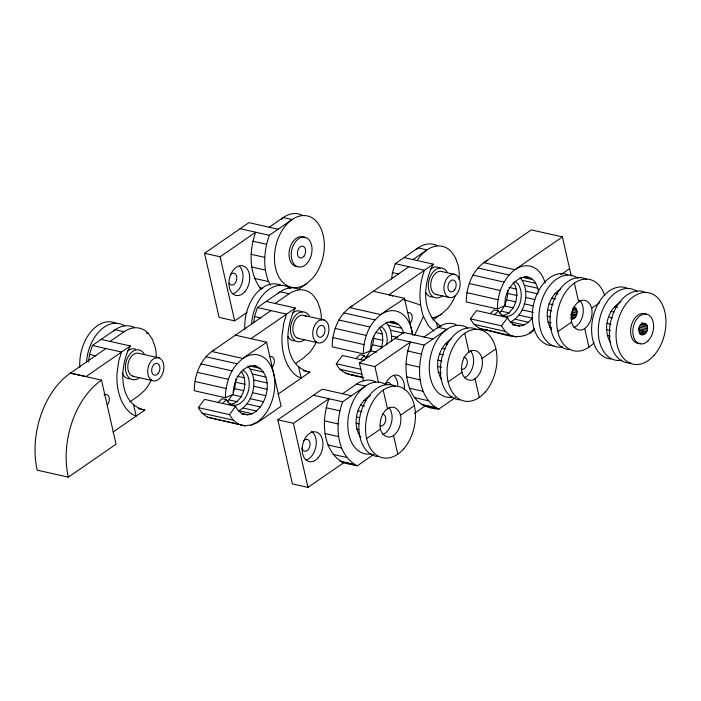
<?xml version="1.0" encoding="UTF-8"?>
<svg xmlns="http://www.w3.org/2000/svg" width="701" height="701" viewBox="0 0 701 701"><rect width="100%" height="100%" fill="white"/><g stroke="black" fill="none" stroke-linecap="round" stroke-linejoin="round"><path stroke-width="1.05" d="M233.179 392.683L234.686 388.661L235.904 379.092M253.727 365.501C274.669 371.591 269.123 405.476 252.167 413.721L238.831 410.725C253.692 402.619 259.028 379.276 247.926 366.167M365.203 358.106C370.75 352.349 373.554 344.173 373.799 336.27M391.579 341.326C391.982 334.614 390.737 327.218 385.822 322.285M499.287 313.189C505.062 307.169 507.901 298.565 507.892 290.302M519.003 315.143L532.339 318.149L528.466 322.25L524.146 324.931L510.819 321.925C525.68 313.829 531.007 290.486 519.905 277.377M571.157 318.973C577.107 320.024 579.648 308.309 573.558 307.143M647.33 328.9C649.012 321.137 638.611 322.066 639.128 329.076C637.454 336.83 647.829 335.902 647.33 328.9L638.918 327.008M271.024 310.596L211.79 351.481C199.785 360.586 194.317 376.034 194.308 390.737L225.424 397.747L233.205 394.409C232.846 381.651 241.705 363.223 256.803 366.194M225.424 397.747C225.424 388.389 227.676 379.162 232.057 370.89C239.619 357.344 254.875 351.403 266.538 342.176L281.101 406.256L257.469 422.572L250.958 425.051L244.544 425.822L207.382 417.156L202.133 413.178L198.357 407.623L204.534 399.377L235.65 406.378C238.007 412.845 245.736 416.683 252.167 413.721M408.92 266.713L349.694 307.599C337.689 316.712 332.221 332.151 332.213 346.864L363.328 353.865L371.109 350.526C367.911 332.449 394.645 306.863 403.837 333.212L390.501 330.206M360.813 437.494C351.63 424.517 356.397 403.04 370.435 395.478M363.328 353.865C363.328 344.506 365.571 335.28 369.962 327.008C377.515 313.47 392.779 307.52 404.442 298.293L412.836 335.227M441.77 379.933C433.507 367.131 438.055 347.065 451.093 339.153M571.289 276.019L562.395 236.903L531.279 229.893L483.778 262.691C471.764 271.795 466.305 287.244 466.288 301.947L497.403 308.957L505.184 305.61C502.144 284.413 532.926 260.93 538.657 292.194M497.403 308.957C497.421 294.245 502.88 278.805 514.893 269.692L562.395 236.903M551.424 329.698C543.152 316.887 547.709 296.821 560.739 288.917M610.764 343.052C602.369 330.031 607.162 309.255 620.946 301.851M88.519 361.865L89.509 354.452L92.357 345.47L115.166 329.724L124.059 331.731A36.531 24.228 -77.3 0 1 148.375 333.483L152.511 339.564L155.21 347.293A36.531 24.228 -77.3 0 1 156.288 358.202M261.219 289.355C248.557 273.521 249.118 250.564 255.69 232.224L220.096 256.794L204.534 253.289L219.098 317.378L234.66 320.883L247.12 312.278M253.692 322.872L254.542 316.51L257.398 307.529L280.207 291.782L289.101 293.789A36.531 24.228 -77.3 0 1 313.417 295.542L317.553 301.623L320.252 309.351A36.531 24.228 -77.3 0 1 321.33 320.261M270.279 285.289C262.463 269.946 263.629 251.177 269.315 235.291L292.133 219.544L283.239 217.547L269.219 227.22M343.42 462.8C322.048 451.286 321.032 419.575 329.006 398.746L293.404 423.316L277.85 419.811L292.413 483.9L307.967 487.405L343.569 462.835L357.265 465.85L373.905 454.362M357.265 465.85C335.131 454.09 334.964 422.729 342.631 401.813L365.44 386.067L356.546 384.06L342.526 393.743M391.596 278.989L392.446 272.636L395.294 263.646L418.111 247.909L426.997 249.906L412.977 259.58M455.413 397.616L438.773 409.104C424.455 408.42 414.641 401.822 409.463 388.231C404.407 373.291 405.003 356.73 410.514 342L374.912 366.57L359.359 363.065L363.416 380.932M438.773 409.104C416.639 397.344 416.473 365.983 424.14 345.067L446.949 329.321L438.064 327.323L424.044 336.997M101.146 339.407L130.333 345.97C119.538 365.58 117.286 403.68 144.792 410.103L112.992 432.079M266.187 301.465L295.375 308.037C284.58 327.639 282.328 365.738 309.833 372.161L278.025 394.137M404.091 257.582L433.271 264.154C423.185 283.239 420.74 313.224 441.157 326.394M414.598 335.201L423.43 316.449C418.383 301.509 418.97 284.948 424.491 270.218L433.271 264.154M227.308 401.98L232.425 394.689L241.652 396.766M643.422 332.668L644.219 331.415L646.445 331.915M198.357 407.623L229.472 414.624L235.65 406.378M363.775 377.734C353.69 375.456 340.975 374.693 336.252 363.74L342.438 355.495L364.318 360.419M534.679 329.409C520.861 343.481 501.504 332.879 485.407 330.022C478.722 329.242 473.377 324.659 470.336 318.832L476.514 310.587L507.629 317.588C509.986 324.055 517.715 327.884 524.146 324.931M470.336 318.832L501.452 325.834L507.629 317.588M243.045 370.251A18.261 12.11 -77.3 0 1 246.664 395.478A18.261 12.11 -77.3 0 1 227.939 401.98L226.484 399.649L222.419 403.618M365.834 358.097L364.389 355.775L360.323 359.736M515.025 281.46A18.261 12.11 -77.3 0 1 518.644 306.688A18.261 12.11 -77.3 0 1 499.918 313.189L498.464 310.858L494.398 314.828M432.85 320.006L441.56 313.995L447.492 308.633A36.531 24.228 -77.3 0 0 455.203 295.892M306.688 283.633L312.62 278.271A36.531 24.228 -77.3 0 0 324.353 243.966C323.941 235.843 321.812 227.615 316.449 221.297A36.531 24.228 -77.3 0 0 275.09 249.836A36.531 24.228 -77.3 0 0 306.688 283.633L298.854 289.04M204.534 253.289L248.925 222.655L278.113 229.227M110.039 341.405L124.059 331.731M105.982 348.537L70.38 373.107A73.07 48.457 -77.3 0 0 37.188 470.152L68.312 477.153L116.059 444.197L101.505 380.117L70.38 373.107L85.943 376.612L130.333 345.97M129.904 401.831L138.623 395.811L144.546 390.457A36.531 24.228 -77.3 0 0 151.434 379.635M275.081 303.463L289.101 293.789M250.984 338.671L295.375 308.037M295.822 363.284L303.656 357.869L309.588 352.515A36.531 24.228 -77.3 0 0 316.475 341.694M359.359 363.065L403.75 332.432L432.929 338.995M277.85 419.811L322.232 389.178L351.42 395.741M560.765 274.722L569.606 268.614M448.141 381.843L462.125 372.187M481.894 358.544L495.887 348.888M366.623 438.589L380.617 428.933M400.385 415.29L414.379 405.634M414.396 413.459L424.929 406.054M557.786 331.608L571.779 321.952M591.548 308.309L599.416 302.876M485.407 330.022L487.545 329.768M351.324 374.939L353.462 374.685M571.035 314.486L576.336 315.45M570.851 314.88L576.056 316.046M524.681 276.474L528.782 277.403M522.359 277.324L532.62 279.629M477.907 267.992L509.022 274.994M522.394 280.347L535.73 283.353M524.585 285.298L537.921 288.295M555.078 293.333L558.101 294.017M614.418 306.696L617.45 307.371M472.921 275.09L504.037 282.1M455.413 274.599A11.873 7.877 -77.3 0 0 443.987 289.145A11.873 7.877 -77.3 0 0 456.78 294.113A11.873 7.877 -77.3 0 0 455.413 274.599L442.182 271.62A11.873 7.877 -77.3 0 0 431.062 281.618A11.873 7.877 -77.3 0 0 437.503 294.683M508.935 287.366L516.12 288.978M525.689 291.134L538 293.903M551.722 298.118L555.762 299.029M611.062 311.472L614.094 312.155M240.145 228.719L269.315 235.291M395.294 263.646L424.491 270.218L388.88 294.788L392.963 296.111M469.179 283.511L500.295 290.512M573.409 307.432L575.512 307.905M641.66 322.793L645.866 323.739M573.103 308.133L576.257 308.843M641.354 323.494L646.611 324.677M507.866 293.465L517.101 295.55M525.645 297.469L534.881 299.546M549.198 303.787L553.238 304.698M608.538 317.15L612.578 318.052M572.559 309.123L576.765 310.07M640.81 324.484L647.119 325.904M572.805 310.561L577.019 311.507M640.004 325.693L647.365 327.349M571.718 311.875L576.976 313.058M252.851 241.205L266.468 244.272M392.446 272.636L398.738 274.047M571.376 313.426L576.643 314.609M638.576 328.559L646.988 330.451M506.674 299.87L515.901 301.947M524.453 303.875L533.68 305.951M547.674 309.956L551.713 310.867M607.013 323.319L611.053 324.23M466.91 292.668L498.025 299.678M571.122 316.396L575.293 317.334M639.251 331.731L645.647 333.168M571.184 317.597L574.338 318.307M639.426 332.957L644.692 334.14M571.175 318.456L573.278 318.929M639.426 333.816L643.632 334.763M640.442 334.517L642.545 334.99M504.405 305.899L513.64 307.976M522.184 309.895L533.47 312.436M547.253 316.204L550.285 316.887M606.593 329.566L610.632 330.478M435.47 294.324L448.71 297.303M251.098 254.305L264.715 257.372M501.224 311.139L509.434 312.988M498.464 310.858L494.021 309.86L489.955 313.82M547.963 322.11L550.995 322.793M607.311 335.472L610.343 336.147M515.13 319.244L528.466 322.25M549.768 327.262L551.783 327.717M373.326 291.292L404.442 298.293M512.519 324.397L519.695 326.009M512.335 324.721L515.41 325.413M251.703 267.011L265.329 270.078M474.121 324.388L505.237 331.389L510.486 335.367L516.523 337.032M479.361 328.366L510.486 335.367M254.638 278.455L268.264 281.522M259.694 287.866L262.84 288.567M390.597 321.391L394.707 322.311M387.25 322.004L398.536 324.545M343.823 312.9L374.939 319.901M388.319 325.255L401.655 328.261M445.424 343.578L447.448 344.025M338.846 319.998L369.962 327.008M304.278 315.503L324.177 319.98A11.873 7.877 -77.3 0 1 325.544 339.494A11.873 7.877 -77.3 0 1 312.751 334.526A11.873 7.877 -77.3 0 1 324.177 319.98M375.885 332.502L382.036 333.895M391.614 336.042L397.765 337.435M442.068 348.353L445.1 349.037M257.398 307.529L286.586 314.101L283.739 323.082L281.986 336.182A50.875 33.744 -77.3 0 0 297.426 376.463L301.22 378.128L298.556 366.789M394.961 338.495L424.14 345.067M335.096 328.418L366.211 335.428M373.782 338.381L383.018 340.458M439.545 354.031L443.584 354.934M254.542 316.51L260.833 317.93M407.667 350.982L421.292 354.049M372.59 344.778L381.826 346.855M438.02 360.2L442.059 361.111M332.835 337.584L363.95 344.585M370.321 350.807L376.481 352.191M437.599 366.448L441.639 367.359M297.575 338.206L317.474 342.693M405.914 364.082L419.54 367.149M367.149 356.047L369.199 356.511M364.389 355.775L359.937 354.767L355.871 358.737M438.318 372.354L441.35 373.028M235.422 335.166L266.538 342.176M406.527 376.787L420.144 379.854M336.252 363.74L361.146 369.339M340.038 369.296L361.821 374.203M345.286 373.274L362.916 377.243M409.463 388.231L423.08 391.298M146.395 333.036L148.375 333.483M303.428 370.724L309.833 372.161M414.519 397.633L428.136 400.709M421.354 404.363L434.97 407.43M249.354 365.887L260.632 368.428M205.919 356.783L237.043 363.784M250.415 369.138L263.751 372.143M252.605 374.089L265.942 377.085M363.915 400.315L365.931 400.77M200.942 363.88L232.057 370.89M159.145 357.922A11.873 7.877 -77.3 0 0 147.718 372.468A11.873 7.877 -77.3 0 0 160.511 377.436A11.873 7.877 -77.3 0 0 159.145 357.922L139.245 353.444A11.873 7.877 -77.3 0 0 128.125 363.433A11.873 7.877 -77.3 0 0 134.557 376.507M236.956 376.157L244.141 377.769M253.709 379.924L267.046 382.93M360.559 405.099L364.599 406.01M92.357 345.47L121.553 352.042L118.697 361.024L116.944 374.124A50.875 33.744 -77.3 0 0 132.384 414.405L136.187 416.07L133.523 404.731M313.452 395.241L342.631 401.813M197.191 372.301L228.307 379.302M235.886 382.264L245.113 384.341M253.666 386.26L267.002 389.265M358.036 410.768L362.075 411.68M89.509 354.452L95.8 355.871M326.158 407.728L339.775 410.795M234.686 388.661L243.922 390.737M252.474 392.665L265.802 395.662M356.511 416.946L359.543 417.621M194.931 381.458L226.046 388.468M250.204 398.694L263.541 401.691M356.09 423.194L359.122 423.877M132.533 376.148L152.432 380.625M324.405 420.828L338.022 423.895M229.245 399.929L237.446 401.778M247.024 403.934L260.36 406.939M226.484 399.649L222.042 398.65L217.976 402.611M356.8 429.091L358.824 429.547M243.151 408.035L256.478 411.04M241.565 413.415L247.716 414.799M241.381 413.748L243.431 414.203M325.019 433.533L338.636 436.6M202.133 413.178L233.258 420.179L238.498 424.158L244.544 425.822M207.382 417.156L238.498 424.158M327.954 444.977L341.571 448.044M138.395 408.665L144.792 410.103M333.01 454.379L346.627 457.446M339.845 461.109L353.462 464.176M638.988 330.224L644.219 331.415L639.084 330.031M423.132 405.143L436.881 408.271M341.615 461.889L355.372 465.017M404.179 299.73L420.495 305.005M433.805 331.082L428.486 325.86L423.43 316.449M501.452 325.834L505.237 331.389M229.472 414.624L233.258 420.179M436.46 322.907L437.669 328.068M574.382 283.081L578.649 301.859M584.678 328.392L588.945 347.17M464.728 333.325L468.995 352.104M475.024 378.636L479.291 397.414M383.219 390.071L387.487 408.841M393.515 435.382L397.782 454.152M374.912 366.57L378.496 382.325M293.404 423.316L307.967 487.405M220.096 256.794L234.66 320.883M139.438 377.664A15.22 10.094 -77.3 0 1 126.408 373.563A15.22 10.094 -77.3 0 1 130.491 353.418A15.22 10.094 -77.3 0 1 144.24 354.005M129.641 378.785A15.22 10.094 -77.3 0 1 122.167 373.081M127.678 350.877A15.22 10.094 -77.3 0 1 135.635 349.212M113.632 330.872A36.531 24.228 -77.3 0 1 134.18 327.463M79.818 367.412A36.531 24.228 -77.3 0 1 90.85 331.792A36.531 24.228 -77.3 0 1 116.401 323.459M86.53 361.707A36.531 24.228 -77.3 0 1 124.673 325.877M103.95 395.075A6.09 4.04 -77.3 0 1 108.944 396.994A6.09 4.04 -77.3 0 1 107.358 404.863M68.321 477.153A73.053 48.448 -77.3 0 1 101.505 380.117M380.941 326.368A18.261 12.11 -77.3 0 1 386.724 344.839M352.384 305.969A36.154 23.983 -77.3 0 0 349.694 307.599L380.809 314.6A36.154 23.983 -77.3 0 1 412.442 334.78M379.075 327.533A18.261 12.11 -77.3 0 1 381.029 348.432M430.624 269.061A15.22 10.094 -77.3 0 1 440.158 268.255M432.578 296.961A15.22 10.094 -77.3 0 1 425.822 292.72M442.384 295.84A15.22 10.094 -77.3 0 1 429.345 291.739A15.22 10.094 -77.3 0 1 433.428 271.594A15.22 10.094 -77.3 0 1 447.185 272.181M415.807 249.67A36.531 24.228 -77.3 0 1 437.126 245.639M417.051 260.719A36.531 24.228 -77.3 0 1 451.313 251.659L455.457 257.74L458.156 265.469A36.531 24.228 -77.3 0 1 459.085 279.515M441.56 313.995A36.531 24.228 -77.3 0 1 431.869 317.86M407.956 312.725A6.09 4.04 -77.3 0 1 412.083 315.853A6.09 4.04 -77.3 0 1 410.304 323.047M214.48 349.852A36.154 23.983 -77.3 0 0 211.79 351.481L242.914 358.483A36.154 23.983 -77.3 0 1 274.485 378.172A36.154 23.983 -77.3 0 1 250.958 425.051M241.179 371.416A18.261 12.11 -77.3 0 1 243.133 392.315A18.261 12.11 -77.3 0 1 229.078 404.144M304.479 339.722A15.22 10.094 -77.3 0 1 291.441 335.621A15.22 10.094 -77.3 0 1 295.533 315.476A15.22 10.094 -77.3 0 1 309.281 316.063M292.72 312.944A15.22 10.094 -77.3 0 1 302.254 312.129M294.674 340.844A15.22 10.094 -77.3 0 1 287.918 336.603M299.599 338.565A11.873 7.877 -77.3 0 1 293.544 323.993A11.873 7.877 -77.3 0 1 306.074 316.624M278.665 292.93A36.531 24.228 -77.3 0 1 298.258 289.075M244.851 329.479A36.531 24.228 -77.3 0 1 255.891 293.85A36.531 24.228 -77.3 0 1 281.443 285.517M251.571 323.766A36.531 24.228 -77.3 0 1 290.503 288.462M270.06 356.607A6.09 4.04 -77.3 0 1 274.301 360.454A6.09 4.04 -77.3 0 1 271.41 367.815M569.361 349.615A36.531 24.228 -77.3 0 1 551.626 307.196A36.531 24.228 -77.3 0 1 586.728 279.313M594.176 342.587A36.531 24.228 -77.3 0 1 559.538 337.234A36.531 24.228 -77.3 0 1 571.078 285.736A36.531 24.228 -77.3 0 1 604.709 295.594M579.482 300.037A15.22 10.094 -77.3 0 1 582.829 314.889A15.22 10.094 -77.3 0 1 573.891 327.595M553.72 345.628A36.531 24.228 -77.3 0 1 533.321 305.513A36.531 24.228 -77.3 0 1 567.985 274.871M562.561 346.872A36.531 24.228 -77.3 0 1 540.243 305.802A36.531 24.228 -77.3 0 1 578.01 278.262M644.894 313.785A15.22 10.094 -77.3 0 1 646.506 314.539M640.653 343.341A15.22 10.094 -77.3 0 1 630.742 328.699A15.22 10.094 -77.3 0 1 644.035 313.575M621.91 360.226A36.531 24.228 -77.3 0 1 599.592 319.165A36.531 24.228 -77.3 0 1 637.349 291.616M610.922 358.973A36.531 24.228 -77.3 0 1 593.002 317.316A36.531 24.228 -77.3 0 1 627.325 288.225M630.839 362.987A36.531 24.228 -77.3 0 1 610.606 322.101A36.531 24.228 -77.3 0 1 646.068 292.676M297.706 266.599A15.22 10.094 -77.3 0 1 289.758 248.557A15.22 10.094 -77.3 0 1 305.285 237.893M280.935 219.308A36.531 24.228 -77.3 0 1 302.254 215.277M230.445 274.652A6.09 4.04 -77.3 0 1 236.176 275.064A6.09 4.04 -77.3 0 1 234.844 283.546A6.09 4.04 -77.3 0 1 229.113 283.134M239.742 266.476A15.22 10.094 -77.3 0 1 242.38 281.776A15.22 10.094 -77.3 0 1 233.004 293.772M311.551 431.448A15.22 10.094 -77.3 0 1 315.897 446.668A15.22 10.094 -77.3 0 1 306.241 459.961M303.682 440.841A6.09 4.04 -77.3 0 1 309.588 441.656A6.09 4.04 -77.3 0 1 307.432 450.375A6.09 4.04 -77.3 0 1 301.903 448.035M378.198 456.596A36.531 24.228 -77.3 0 1 360.463 414.177A36.531 24.228 -77.3 0 1 395.566 386.304M388.994 407.71A15.22 10.094 -77.3 0 1 391.526 422.519A15.22 10.094 -77.3 0 1 382.728 434.576M382.317 414.107A6.09 4.04 -77.3 0 1 385.611 420.81A6.09 4.04 -77.3 0 1 379.916 425.936M371.399 453.854A36.531 24.228 -77.3 0 1 348.94 413.459A36.531 24.228 -77.3 0 1 386.058 384.718M356.546 384.06A36.531 24.228 -77.3 0 1 375.561 381.8M385.217 384.542A15.22 10.094 -77.3 0 1 397.704 375.272A15.22 10.094 -77.3 0 1 404.319 389.8M394.488 375.92A15.22 10.094 -77.3 0 1 397.782 385.366M385.191 384.095A6.09 4.04 -77.3 0 1 390.921 384.507M459.716 399.859A36.531 24.228 -77.3 0 1 441.972 357.431A36.531 24.228 -77.3 0 1 477.074 329.558M470.502 350.964A15.22 10.094 -77.3 0 1 473.035 365.782A15.22 10.094 -77.3 0 1 464.237 377.83M463.825 357.37A6.09 4.04 -77.3 0 1 467.129 364.064A6.09 4.04 -77.3 0 1 461.424 369.19M452.916 397.108A36.531 24.228 -77.3 0 1 430.449 356.713A36.531 24.228 -77.3 0 1 467.576 327.972M438.064 327.323A36.531 24.228 -77.3 0 1 456.106 324.607M545.203 283.064A36.154 23.983 -77.3 0 0 514.893 269.692L483.778 262.691A36.154 23.983 -77.3 0 1 487.379 260.606M534.486 328.585A36.154 23.983 -77.3 0 1 529.299 333.124M513.158 282.626A18.261 12.11 -77.3 0 1 515.112 303.524A18.261 12.11 -77.3 0 1 501.057 315.354M471.002 350.921L468.356 352.48A15.22 10.094 -77.3 0 0 461.661 369.462C461.144 376.7 469.328 383.99 475.672 378.26A15.22 10.094 -77.3 0 0 482.358 361.269C482.402 355.468 477.451 348.336 471.002 350.921M389.493 407.667L386.847 409.218A15.22 10.094 -77.3 0 0 380.152 426.208C379.635 433.446 387.819 440.736 394.155 435.006A15.22 10.094 -77.3 0 0 400.849 418.015C400.884 412.206 395.942 405.082 389.493 407.667M580.647 300.685L578.01 302.236A15.22 10.094 -77.3 0 0 571.315 319.227C570.798 326.456 578.973 333.755 585.317 328.015A15.22 10.094 -77.3 0 0 592.012 311.025C592.047 305.224 587.105 298.091 580.647 300.685M158.207 373.458A6.09 4.04 -77.3 0 0 157.506 363.451A6.09 4.04 -77.3 0 0 151.644 370.917A6.09 4.04 -77.3 0 0 158.207 373.458M454.476 290.135A6.09 4.04 -77.3 0 0 453.775 280.128A6.09 4.04 -77.3 0 0 447.921 287.594A6.09 4.04 -77.3 0 0 454.476 290.135M323.249 335.516A6.09 4.04 -77.3 0 0 322.548 325.509A6.09 4.04 -77.3 0 0 316.686 332.975A6.09 4.04 -77.3 0 0 323.249 335.516M648.118 340.765A15.22 10.094 -77.3 0 0 648.732 315.038A15.22 10.094 -77.3 0 0 632.837 331.152A15.22 10.094 -77.3 0 0 648.118 340.765M654.217 355.17A36.531 24.228 -77.3 0 0 652.736 294.175A36.531 24.228 -77.3 0 0 616.056 336.112A36.531 24.228 -77.3 0 0 654.217 355.17M307.686 262.551A15.22 10.094 -77.3 0 0 305.934 237.534A15.22 10.094 -77.3 0 0 291.283 256.189A15.22 10.094 -77.3 0 0 307.686 262.551M303.945 256.251A6.09 4.04 -77.3 0 0 303.244 246.244A6.09 4.04 -77.3 0 0 297.39 253.701A6.09 4.04 -77.3 0 0 303.945 256.251M244.815 291.721A15.22 10.094 -77.3 0 0 244.202 266.301A15.22 10.094 -77.3 0 0 228.92 283.774A15.22 10.094 -77.3 0 0 244.815 291.721M318.052 457.911A15.22 10.094 -77.3 0 0 317.439 432.499A15.22 10.094 -77.3 0 0 302.157 449.963A15.22 10.094 -77.3 0 0 318.052 457.911M403.715 448.798A36.531 24.228 -77.3 0 0 402.234 387.802A36.531 24.228 -77.3 0 0 365.554 429.739A36.531 24.228 -77.3 0 0 403.715 448.798M485.223 392.052A36.531 24.228 -77.3 0 0 483.743 331.056A36.531 24.228 -77.3 0 0 447.063 372.993A36.531 24.228 -77.3 0 0 485.223 392.052"/></g></svg>
